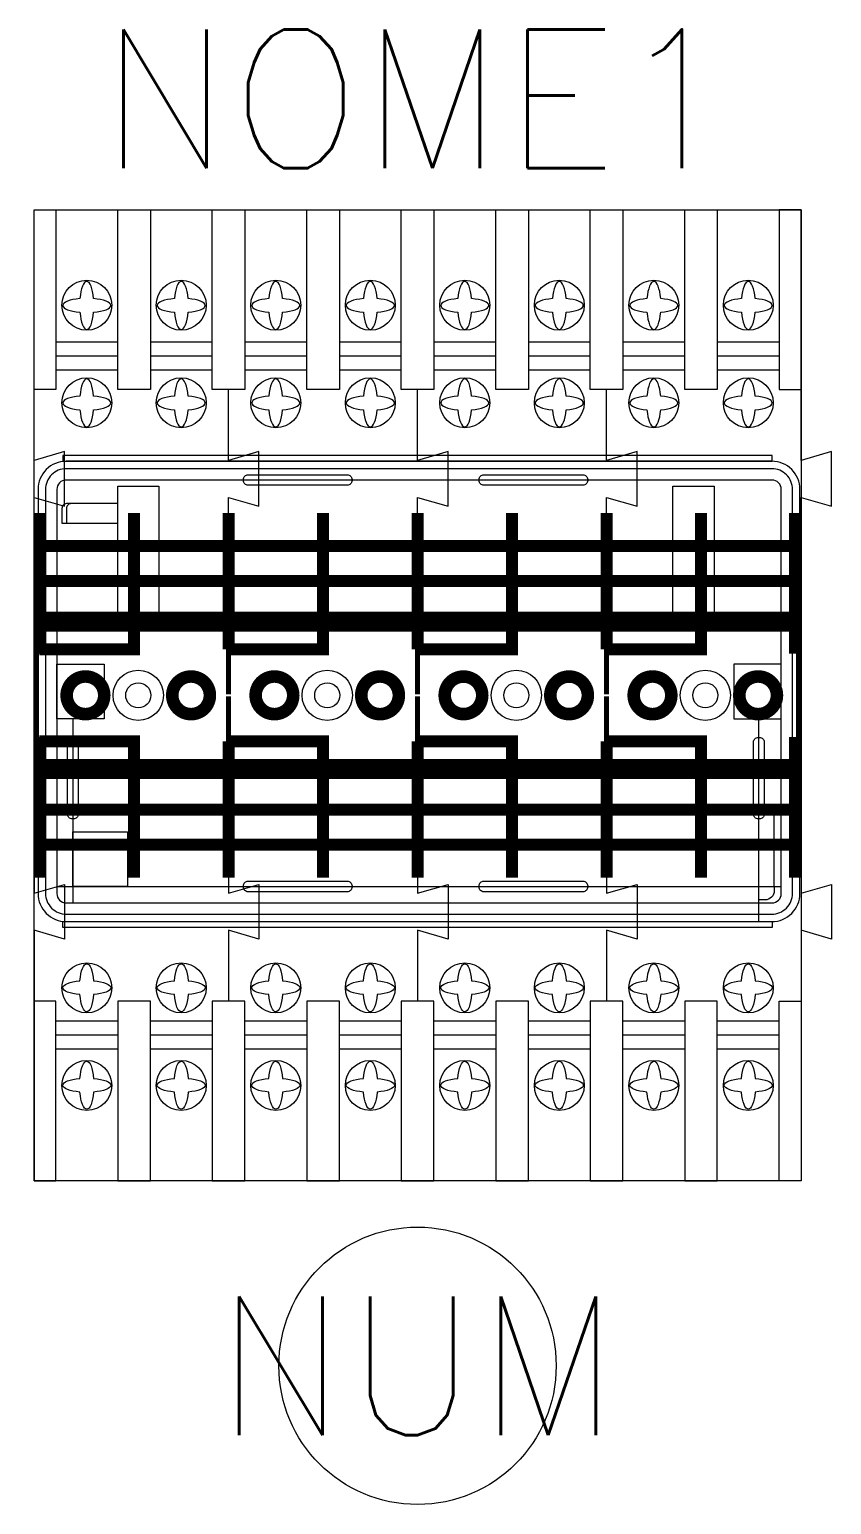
# Model space of a CAD drawing. Header units: millimetres. Extents: x 0 to 8.6, y -8.8 to 7.2.
import ezdxf
from ezdxf.enums import TextEntityAlignment as Align

# ---------------------------------------------------------------- set-up
doc = ezdxf.new("R2010")
doc.units = ezdxf.units.MM
doc.styles.add('Romans', font='romans.shx')

# ---------------------------------------------------------------- blocks, each defined once
blk = doc.blocks.new('A$C22BE38A4')
for p, q in [((-78.68, -2.96), (-78.68, -22.86)), ((-4.44, -24.89), (-4.44, -2.96)), ((-2.78, -21.09), (-2.78, -13.08)), ((-80.41, -21.09), (-2.02, -21.09))]:
    blk.add_line(p, q)
for points in [[(-3.04, 24.89), (-79.4, 24.89, 0.414214), (-82.44, 21.85), (-82.44, -21.85, 0.414214), (-79.4, -24.89), (-3.04, -24.89, 0.414214), (0, -21.85), (0, 21.85, 0.414214)], [(-3.04, 24.08), (-79.4, 24.08, 0.414214), (-81.63, 21.85), (-81.63, -21.85, 0.414214), (-79.4, -24.08), (-3.04, -24.08, 0.414214), (-0.81, -21.85), (-0.81, 21.85, 0.414214)], [(-3.04, 22.86), (-79.4, 22.86, 0.414214), (-80.41, 21.85), (-80.41, -21.85, 0.414214), (-79.4, -22.86), (-3.04, -22.86, 0.414214), (-2.02, -21.85), (-2.02, 21.85, 0.414214)], [(-48.47, 22.93), (-48.47, 22.8, -0.414214), (-48.98, 22.29), (-59.7, 22.29, -0.414214), (-60.21, 22.8), (-60.21, 22.93, -0.414214), (-59.7, 23.44), (-48.98, 23.44, -0.414214)], [(-22.97, 22.93), (-22.97, 22.8, -0.414214), (-23.48, 22.29), (-34.2, 22.29, -0.414214), (-34.71, 22.8), (-34.71, 22.93, -0.414214), (-34.2, 23.44), (-23.48, 23.44, -0.414214)], [(-73.8, 20.31), (-79.36, 20.31, 0.414214), (-79.86, 19.8), (-79.86, 18.2), (-73.8, 18.2)], [(-78.74, -4.97), (-78.61, -4.97, -0.414214), (-78.1, -5.48), (-78.1, -13.28, -0.414214), (-78.61, -13.79), (-78.74, -13.79, -0.414214), (-79.25, -13.28), (-79.25, -5.48, -0.414214)], [(-4.51, -4.97), (-4.38, -4.97, -0.414214), (-3.87, -5.48), (-3.87, -13.28, -0.414214), (-4.38, -13.79), (-4.51, -13.79, -0.414214), (-5.02, -13.28), (-5.02, -5.48, -0.414214)], [(-48.47, -21.02), (-48.47, -21.16, -0.414214), (-48.98, -21.66), (-59.7, -21.66, -0.414214), (-60.21, -21.16), (-60.21, -21.02, -0.414214), (-59.7, -20.51), (-48.98, -20.51, -0.414214)], [(-22.97, -21.02), (-22.97, -21.16, -0.414214), (-23.48, -21.66), (-34.2, -21.66, -0.414214), (-34.71, -21.16), (-34.71, -21.02, -0.414214), (-34.2, -20.51), (-23.48, -20.51, -0.414214)], [(-4.44, -21.09), (-2.78, -21.09), (-2.78, -21.53, -0.414214), (-3.79, -22.54), (-4.44, -22.54)]]:
    blk.add_lwpolyline(points, format="xyb", close=True)
for points in [[(-79.75, 24.89), (-3, 24.89), (-3, 25.51), (-79.75, 25.51)], [(-73.8, 22.19), (-69.36, 22.19), (-69.36, 6.57), (-73.8, 6.57)], [(-13.74, 22.19), (-9.3, 22.19), (-9.3, 6.57), (-13.74, 6.57)], [(-80.41, 2.96), (-75.3, 2.96), (-75.3, -2.96), (-80.41, -2.96)], [(-2.02, 2.96), (-7.14, 2.96), (-7.14, -2.96), (-2.02, -2.96)], [(-78.68, -15.17), (-72.76, -15.17), (-72.76, -21.09), (-78.68, -21.09)], [(-79.75, -24.89), (-3, -24.89), (-3, -25.51), (-79.75, -25.51)]]:
    blk.add_lwpolyline(points, close=True)
blk.add_lwpolyline([(-78.85, 20.31, 0.414214), (-79.36, 19.8), (-79.36, 18.2)], format="xyb")
blk = doc.blocks.new('A$C26FE2200')
for p, q in [((2.36, 90.71), (9.06, 90.71)), ((12.59, 90.71), (19.28, 90.71)), ((22.81, 90.71), (29.51, 90.71)), ((33.04, 90.71), (39.73, 90.71)), ((43.27, 90.71), (49.96, 90.71)), ((53.49, 90.71), (60.19, 90.71)), ((63.72, 90.71), (70.41, 90.71)), ((73.94, 90.71), (80.64, 90.71)), ((2.36, 89.21), (9.06, 89.21)), ((12.59, 89.21), (19.28, 89.21)), ((22.81, 89.21), (29.51, 89.21)), ((33.04, 89.21), (39.73, 89.21)), ((43.27, 89.21), (49.96, 89.21)), ((53.49, 89.21), (60.19, 89.21)), ((63.72, 89.21), (70.41, 89.21)), ((73.94, 89.21), (80.64, 89.21)), ((2.36, 87.71), (9.06, 87.71)), ((12.59, 87.71), (19.28, 87.71)), ((22.81, 87.71), (29.51, 87.71)), ((33.04, 87.71), (39.73, 87.71)), ((43.27, 87.71), (49.96, 87.71)), ((53.49, 87.71), (60.19, 87.71)), ((63.72, 87.71), (70.41, 87.71)), ((73.94, 87.71), (80.64, 87.71)), ((2.36, 17.29), (9.06, 17.29)), ((12.59, 17.29), (19.28, 17.29)), ((22.81, 17.29), (29.51, 17.29)), ((33.04, 17.29), (39.73, 17.29)), ((43.27, 17.29), (49.96, 17.29)), ((53.49, 17.29), (60.19, 17.29)), ((63.72, 17.29), (70.41, 17.29)), ((73.94, 17.29), (80.64, 17.29)), ((2.36, 15.79), (9.06, 15.79)), ((12.59, 15.79), (19.28, 15.79)), ((22.81, 15.79), (29.51, 15.79)), ((33.04, 15.79), (39.73, 15.79)), ((43.27, 15.79), (49.96, 15.79)), ((53.49, 15.79), (60.19, 15.79)), ((63.72, 15.79), (70.41, 15.79)), ((73.94, 15.79), (80.64, 15.79)), ((2.36, 14.29), (9.06, 14.29)), ((12.59, 14.29), (19.28, 14.29)), ((22.81, 14.29), (29.51, 14.29)), ((33.04, 14.29), (39.73, 14.29)), ((43.27, 14.29), (49.96, 14.29)), ((53.49, 14.29), (60.19, 14.29)), ((63.72, 14.29), (70.41, 14.29)), ((73.94, 14.29), (80.64, 14.29))]:
    blk.add_line(p, q)
for points in [[(0, 105), (2.36, 105), (2.36, 85.56), (0, 85.56)], [(0, 105), (83, 105), (83, 0), (0, 0)], [(9.06, 105), (12.59, 105), (12.59, 85.56), (9.06, 85.56)], [(19.28, 105), (22.81, 105), (22.81, 85.56), (19.28, 85.56)], [(29.51, 105), (33.04, 105), (33.04, 85.56), (29.51, 85.56)], [(39.73, 105), (43.27, 105), (43.27, 85.56), (39.73, 85.56)], [(49.96, 105), (53.49, 105), (53.49, 85.56), (49.96, 85.56)], [(60.19, 105), (63.72, 105), (63.72, 85.56), (60.19, 85.56)], [(70.41, 105), (73.94, 105), (73.94, 85.56), (70.41, 85.56)], [(83, 105), (80.64, 105), (80.64, 85.56), (83, 85.56)], [(0, 0), (2.36, 0), (2.36, 19.44), (0, 19.44)], [(9.06, 0), (12.59, 0), (12.59, 19.44), (9.06, 19.44)], [(19.28, 0), (22.81, 0), (22.81, 19.44), (19.28, 19.44)], [(29.51, 0), (33.04, 0), (33.04, 19.44), (29.51, 19.44)], [(39.73, 0), (43.27, 0), (43.27, 19.44), (39.73, 19.44)], [(49.96, 0), (53.49, 0), (53.49, 19.44), (49.96, 19.44)], [(60.19, 0), (63.72, 0), (63.72, 19.44), (60.19, 19.44)], [(70.41, 0), (73.94, 0), (73.94, 19.44), (70.41, 19.44)], [(83, 0), (80.64, 0), (80.64, 19.44), (83, 19.44)]]:
    blk.add_lwpolyline(points, close=True)
for points in [[(83, 77.91), (83, 105), (80.64, 105)], [(0, 72.22), (0, 73.91), (3.3, 72.97), (3.3, 78.85), (0, 77.91), (0, 85.56)], [(21.05, 72.22), (21.05, 73.91), (24.34, 72.97), (24.34, 78.85), (21.05, 77.91), (21.05, 85.56)], [(41.5, 72.22), (41.5, 73.91), (44.8, 72.97), (44.8, 78.85), (41.5, 77.91), (41.5, 85.56)], [(61.95, 72.22), (61.95, 73.91), (65.25, 72.97), (65.25, 78.85), (61.95, 77.91), (61.95, 85.56)], [(83, 72.22), (83, 73.91), (86.3, 72.97), (86.3, 78.85), (83, 77.91), (83, 85.56)], [(0, 32.78), (0, 31.09), (3.3, 32.03), (3.3, 26.15), (0, 27.09), (0, 19.44)], [(21.05, 32.78), (21.05, 31.09), (24.34, 32.03), (24.34, 26.15), (21.05, 27.09), (21.05, 19.44)], [(41.5, 32.78), (41.5, 31.09), (44.8, 32.03), (44.8, 26.15), (41.5, 27.09), (41.5, 19.44)], [(61.95, 32.78), (61.95, 31.09), (65.25, 32.03), (65.25, 26.15), (61.95, 27.09), (61.95, 19.44)], [(83, 32.78), (83, 31.09), (86.3, 32.03), (86.3, 26.15), (83, 27.09), (83, 19.44)], [(83, 27.09), (83, 0), (80.64, 0)]]:
    blk.add_lwpolyline(points)
for points, const_width in [([(10.82, 72.22), (10.82, 57.48), (0.59, 57.48)], 1.3), ([(0.66, 72.22), (0.66, 56.99)], 1.3), ([(31.27, 72.22), (31.27, 57.48), (21.05, 57.48)], 1.3), ([(51.73, 72.22), (51.73, 57.48), (41.5, 57.48)], 1.3), ([(72.18, 72.22), (72.18, 57.48), (61.95, 57.48)], 1.3), ([(82.34, 72.22), (82.34, 56.99)], 1.3), ([(0.59, 68.66), (10.75, 68.66)], 1.3), ([(10.82, 68.66), (20.98, 68.66)], 1.3), ([(21.05, 68.66), (31.21, 68.66)], 1.3), ([(31.27, 68.66), (41.43, 68.66)], 1.3), ([(41.5, 68.66), (51.66, 68.66)], 1.3), ([(51.73, 68.66), (61.89, 68.66)], 1.3), ([(61.95, 68.66), (72.11, 68.66)], 1.3), ([(72.18, 68.66), (82.34, 68.66)], 1.3), ([(0.59, 64.85), (10.75, 64.85)], 1.3), ([(10.82, 64.85), (20.98, 64.85)], 1.3), ([(21.05, 64.85), (31.21, 64.85)], 1.3), ([(31.27, 64.85), (41.43, 64.85)], 1.3), ([(41.5, 64.85), (51.66, 64.85)], 1.3), ([(51.73, 64.85), (61.89, 64.85)], 1.3), ([(61.95, 64.85), (72.11, 64.85)], 1.3), ([(72.18, 64.85), (82.34, 64.85)], 1.3), ([(0.59, 60.48), (10.75, 60.48)], 2.17), ([(10.82, 60.48), (20.98, 60.48)], 2.17), ([(21.05, 60.48), (31.21, 60.48)], 2.17), ([(31.27, 60.48), (41.43, 60.48)], 2.17), ([(41.5, 60.48), (51.66, 60.48)], 2.17), ([(51.73, 60.48), (61.89, 60.48)], 2.17), ([(61.95, 60.48), (72.11, 60.48)], 2.17), ([(72.18, 60.48), (82.34, 60.48)], 2.17), ([(0.27, 56.99), (0.27, 52.5)], 0.542), ([(82.73, 56.99), (82.73, 52.5)], 0.542), ([(0.27, 48.01), (0.27, 52.5)], 0.542), ([(82.73, 48.01), (82.73, 52.5)], 0.542), ([(10.82, 32.78), (10.82, 47.52), (0.59, 47.52)], 1.3), ([(0.66, 32.78), (0.66, 48.01)], 1.3), ([(31.27, 32.78), (31.27, 47.52), (21.05, 47.52)], 1.3), ([(51.73, 32.78), (51.73, 47.52), (41.5, 47.52)], 1.3), ([(72.18, 32.78), (72.18, 47.52), (61.95, 47.52)], 1.3), ([(82.34, 32.78), (82.34, 48.01)], 1.3), ([(0.59, 44.52), (10.75, 44.52)], 2.17), ([(10.82, 44.52), (20.98, 44.52)], 2.17), ([(21.05, 44.52), (31.21, 44.52)], 2.17), ([(31.27, 44.52), (41.43, 44.52)], 2.17), ([(41.5, 44.52), (51.66, 44.52)], 2.17), ([(51.73, 44.52), (61.89, 44.52)], 2.17), ([(61.95, 44.52), (72.11, 44.52)], 2.17), ([(72.18, 44.52), (82.34, 44.52)], 2.17), ([(0.59, 40.15), (10.75, 40.15)], 1.3), ([(10.82, 40.15), (20.98, 40.15)], 1.3), ([(21.05, 40.15), (31.21, 40.15)], 1.3), ([(31.27, 40.15), (41.43, 40.15)], 1.3), ([(41.5, 40.15), (51.66, 40.15)], 1.3), ([(51.73, 40.15), (61.89, 40.15)], 1.3), ([(61.95, 40.15), (72.11, 40.15)], 1.3), ([(72.18, 40.15), (82.34, 40.15)], 1.3), ([(0.59, 36.34), (10.75, 36.34)], 1.3), ([(10.82, 36.34), (20.98, 36.34)], 1.3), ([(21.05, 36.34), (31.21, 36.34)], 1.3), ([(31.27, 36.34), (41.43, 36.34)], 1.3), ([(41.5, 36.34), (51.66, 36.34)], 1.3), ([(51.73, 36.34), (61.89, 36.34)], 1.3), ([(61.95, 36.34), (72.11, 36.34)], 1.3), ([(72.18, 36.34), (82.34, 36.34)], 1.3)]:
    blk.add_lwpolyline(points, dxfattribs=dict(const_width=const_width))
for points in [[(21.05, 72.22, 1.3, 1.3, 0), (21.05, 57.48, 0.542, 0.542, 0), (21.05, 52.61, 0.542, 0.542, 0)], [(41.5, 72.22, 1.3, 1.3, 0), (41.5, 57.48, 0.542, 0.542, 0), (41.5, 52.61, 0.542, 0.542, 0)], [(61.95, 72.22, 1.3, 1.3, 0), (61.95, 57.48, 0.542, 0.542, 0), (61.95, 52.61, 0.542, 0.542, 0)], [(21.05, 32.78, 1.3, 1.3, 0), (21.05, 47.52, 0.542, 0.542, 0), (21.05, 52.39, 0.542, 0.542, 0)], [(41.5, 32.78, 1.3, 1.3, 0), (41.5, 47.52, 0.542, 0.542, 0), (41.5, 52.39, 0.542, 0.542, 0)], [(61.95, 32.78, 1.3, 1.3, 0), (61.95, 47.52, 0.542, 0.542, 0), (61.95, 52.39, 0.542, 0.542, 0)]]:
    blk.add_lwpolyline(points, format="xyseb")
at = {"const_width": 1.36}
for points in [[(7.6, 52.5, -1), (3.53, 52.5, -1)], [(14.96, 52.5, 1), (19.03, 52.5, 1)], [(28.05, 52.5, -1), (23.98, 52.5, -1)], [(35.41, 52.5, 1), (39.48, 52.5, 1)], [(48.5, 52.5, -1), (44.44, 52.5, -1)], [(55.87, 52.5, 1), (59.93, 52.5, 1)], [(68.96, 52.5, -1), (64.89, 52.5, -1)], [(76.32, 52.5, 1), (80.39, 52.5, 1)]]:
    blk.add_lwpolyline(points, format="xyb", close=True, dxfattribs=at)
for centre, radius in [((5.71, 94.68), 2.7), ((15.93, 94.68), 2.7), ((26.16, 94.68), 2.7), ((36.39, 94.68), 2.7), ((46.61, 94.68), 2.7), ((56.84, 94.68), 2.7), ((67.07, 94.68), 2.7), ((77.29, 94.68), 2.7), ((5.71, 84.14), 2.7), ((15.93, 84.14), 2.7), ((26.16, 84.14), 2.7), ((36.39, 84.14), 2.7), ((46.61, 84.14), 2.7), ((56.84, 84.14), 2.7), ((67.07, 84.14), 2.7), ((77.29, 84.14), 2.7), ((11.28, 52.5), 2.72), ((31.73, 52.5), 2.72), ((52.19, 52.5), 2.72), ((72.64, 52.5), 2.72), ((11.28, 52.5), 1.36), ((31.73, 52.5), 1.36), ((52.19, 52.5), 1.36), ((72.64, 52.5), 1.36), ((5.71, 20.86), 2.7), ((15.93, 20.86), 2.7), ((26.16, 20.86), 2.7), ((36.39, 20.86), 2.7), ((46.61, 20.86), 2.7), ((56.84, 20.86), 2.7), ((67.07, 20.86), 2.7), ((77.29, 20.86), 2.7), ((5.71, 10.32), 2.7), ((15.93, 10.32), 2.7), ((26.16, 10.32), 2.7), ((36.39, 10.32), 2.7), ((46.61, 10.32), 2.7), ((56.84, 10.32), 2.7), ((67.07, 10.32), 2.7), ((77.29, 10.32), 2.7)]:
    blk.add_circle(centre, radius)
for centre, major_axis, start_param, end_param in [((5.71, 94.66), (0, 2.6), -1.281045, 1.281045), ((15.93, 94.66), (0, 2.6), -1.281045, 1.281045), ((26.16, 94.66), (0, 2.6), -1.281045, 1.281045), ((36.39, 94.66), (0, 2.6), -1.281045, 1.281045), ((46.61, 94.66), (0, 2.6), -1.281045, 1.281045), ((56.84, 94.66), (0, 2.6), -1.281045, 1.281045), ((67.07, 94.66), (0, 2.6), -1.281045, 1.281045), ((77.29, 94.66), (0, 2.6), -1.281045, 1.281045), ((5.71, 94.66), (2.6, 0), 1.860548, 4.422637), ((5.71, 94.66), (-2.6, 0), 1.860548, 4.422637), ((15.93, 94.66), (2.6, 0), 1.860548, 4.422637), ((15.93, 94.66), (-2.6, 0), 1.860548, 4.422637), ((26.16, 94.66), (2.6, 0), 1.860548, 4.422637), ((26.16, 94.66), (-2.6, 0), 1.860548, 4.422637), ((36.39, 94.66), (-2.6, 0), -1.281045, 1.281045), ((36.39, 94.66), (2.6, 0), -1.281045, 1.281045), ((46.61, 94.66), (-2.6, 0), -1.281045, 1.281045), ((46.61, 94.66), (2.6, 0), -1.281045, 1.281045), ((56.84, 94.66), (2.6, 0), 1.860548, 4.422637), ((56.84, 94.66), (2.6, 0), -1.281045, 1.281045), ((67.07, 94.66), (2.6, 0), 1.860548, 4.422637), ((67.07, 94.66), (2.6, 0), -1.281045, 1.281045), ((77.29, 94.66), (2.6, 0), 1.860548, 4.422637), ((77.29, 94.66), (2.6, 0), -1.281045, 1.281045), ((5.71, 94.66), (0, 2.6), 1.860548, 4.422637), ((15.93, 94.66), (0, 2.6), 1.860548, 4.422637), ((26.16, 94.66), (0, 2.6), 1.860548, 4.422637), ((36.39, 94.66), (0, 2.6), 1.860548, 4.422637), ((46.61, 94.66), (0, 2.6), 1.860548, 4.422637), ((56.84, 94.66), (0, 2.6), 1.860548, 4.422637), ((67.07, 94.66), (0, 2.6), 1.860548, 4.422637), ((77.29, 94.66), (0, 2.6), 1.860548, 4.422637), ((5.71, 84.12), (0, 2.6), -1.281045, 1.281045), ((15.93, 84.12), (0, 2.6), -1.281045, 1.281045), ((26.16, 84.12), (0, 2.6), -1.281045, 1.281045), ((36.39, 84.12), (0, 2.6), -1.281045, 1.281045), ((46.61, 84.12), (0, 2.6), -1.281045, 1.281045), ((56.84, 84.12), (0, 2.6), -1.281045, 1.281045), ((67.07, 84.12), (0, 2.6), -1.281045, 1.281045), ((77.29, 84.12), (0, 2.6), -1.281045, 1.281045), ((5.71, 84.12), (2.6, 0), 1.860548, 4.422637), ((5.71, 84.12), (-2.6, 0), 1.860548, 4.422637), ((15.93, 84.12), (2.6, 0), 1.860548, 4.422637), ((15.93, 84.12), (-2.6, 0), 1.860548, 4.422637), ((26.16, 84.12), (2.6, 0), 1.860548, 4.422637), ((26.16, 84.12), (-2.6, 0), 1.860548, 4.422637), ((36.39, 84.12), (-2.6, 0), -1.281045, 1.281045), ((36.39, 84.12), (2.6, 0), -1.281045, 1.281045), ((46.61, 84.12), (-2.6, 0), -1.281045, 1.281045), ((46.61, 84.12), (2.6, 0), -1.281045, 1.281045), ((56.84, 84.12), (2.6, 0), 1.860548, 4.422637), ((56.84, 84.12), (2.6, 0), -1.281045, 1.281045), ((67.07, 84.12), (2.6, 0), 1.860548, 4.422637), ((67.07, 84.12), (2.6, 0), -1.281045, 1.281045), ((77.29, 84.12), (2.6, 0), 1.860548, 4.422637), ((77.29, 84.12), (2.6, 0), -1.281045, 1.281045), ((5.71, 84.12), (0, 2.6), 1.860548, 4.422637), ((15.93, 84.12), (0, 2.6), 1.860548, 4.422637), ((26.16, 84.12), (0, 2.6), 1.860548, 4.422637), ((36.39, 84.12), (0, 2.6), 1.860548, 4.422637), ((46.61, 84.12), (0, 2.6), 1.860548, 4.422637), ((56.84, 84.12), (0, 2.6), 1.860548, 4.422637), ((67.07, 84.12), (0, 2.6), 1.860548, 4.422637), ((77.29, 84.12), (0, 2.6), 1.860548, 4.422637)]:
    blk.add_ellipse(centre, major_axis=major_axis, ratio=0.298142, start_param=start_param, end_param=end_param)
at = {"extrusion": (0, 0, -1)}
for centre, major_axis, start_param, end_param in [((5.71, 20.88), (0, 2.6), -1.281045, 1.281045), ((15.93, 20.88), (0, 2.6), -1.281045, 1.281045), ((26.16, 20.88), (0, 2.6), -1.281045, 1.281045), ((36.39, 20.88), (0, 2.6), -1.281045, 1.281045), ((46.61, 20.88), (0, 2.6), -1.281045, 1.281045), ((56.84, 20.88), (0, 2.6), -1.281045, 1.281045), ((67.07, 20.88), (0, 2.6), -1.281045, 1.281045), ((77.29, 20.88), (0, 2.6), -1.281045, 1.281045), ((5.71, 20.88), (-2.6, 0), -1.281045, 1.281045), ((5.71, 20.88), (-2.6, 0), 1.860548, 4.422637), ((15.93, 20.88), (-2.6, 0), -1.281045, 1.281045), ((15.93, 20.88), (-2.6, 0), 1.860548, 4.422637), ((26.16, 20.88), (-2.6, 0), -1.281045, 1.281045), ((26.16, 20.88), (-2.6, 0), 1.860548, 4.422637), ((36.39, 20.88), (2.6, 0), 1.860548, 4.422637), ((36.39, 20.88), (-2.6, 0), 1.860548, 4.422637), ((46.61, 20.88), (2.6, 0), 1.860548, 4.422637), ((46.61, 20.88), (2.6, 0), -1.281045, 1.281045), ((56.84, 20.88), (-2.6, 0), -1.281045, 1.281045), ((56.84, 20.88), (-2.6, 0), 1.860548, 4.422637), ((67.07, 20.88), (-2.6, 0), -1.281045, 1.281045), ((67.07, 20.88), (-2.6, 0), 1.860548, 4.422637), ((77.29, 20.88), (-2.6, 0), -1.281045, 1.281045), ((77.29, 20.88), (-2.6, 0), 1.860548, 4.422637), ((5.71, 20.88), (0, 2.6), 1.860548, 4.422637), ((15.93, 20.88), (0, 2.6), 1.860548, 4.422637), ((26.16, 20.88), (0, 2.6), 1.860548, 4.422637), ((36.39, 20.88), (0, 2.6), 1.860548, 4.422637), ((46.61, 20.88), (0, 2.6), 1.860548, 4.422637), ((56.84, 20.88), (0, 2.6), 1.860548, 4.422637), ((67.07, 20.88), (0, 2.6), 1.860548, 4.422637), ((77.29, 20.88), (0, 2.6), 1.860548, 4.422637), ((5.71, 10.34), (0, 2.6), -1.281045, 1.281045), ((15.93, 10.34), (0, 2.6), -1.281045, 1.281045), ((26.16, 10.34), (0, 2.6), -1.281045, 1.281045), ((36.39, 10.34), (0, 2.6), -1.281045, 1.281045), ((46.61, 10.34), (0, 2.6), -1.281045, 1.281045), ((56.84, 10.34), (0, 2.6), -1.281045, 1.281045), ((67.07, 10.34), (0, 2.6), -1.281045, 1.281045), ((77.29, 10.34), (0, 2.6), -1.281045, 1.281045), ((5.71, 10.34), (-2.6, 0), -1.281045, 1.281045), ((5.71, 10.34), (0, 2.6), 1.860548, 4.422637), ((5.71, 10.34), (-2.6, 0), 1.860548, 4.422637), ((15.93, 10.34), (-2.6, 0), -1.281045, 1.281045), ((15.93, 10.34), (0, 2.6), 1.860548, 4.422637), ((15.93, 10.34), (-2.6, 0), 1.860548, 4.422637), ((26.16, 10.34), (-2.6, 0), -1.281045, 1.281045), ((26.16, 10.34), (0, 2.6), 1.860548, 4.422637), ((26.16, 10.34), (-2.6, 0), 1.860548, 4.422637), ((36.39, 10.34), (2.6, 0), 1.860548, 4.422637), ((36.39, 10.34), (0, 2.6), 1.860548, 4.422637), ((36.39, 10.34), (-2.6, 0), 1.860548, 4.422637), ((46.61, 10.34), (2.6, 0), 1.860548, 4.422637), ((46.61, 10.34), (0, 2.6), 1.860548, 4.422637), ((46.61, 10.34), (2.6, 0), -1.281045, 1.281045), ((56.84, 10.34), (-2.6, 0), -1.281045, 1.281045), ((56.84, 10.34), (0, 2.6), 1.860548, 4.422637), ((56.84, 10.34), (-2.6, 0), 1.860548, 4.422637), ((67.07, 10.34), (-2.6, 0), -1.281045, 1.281045), ((67.07, 10.34), (0, 2.6), 1.860548, 4.422637), ((67.07, 10.34), (-2.6, 0), 1.860548, 4.422637), ((77.29, 10.34), (-2.6, 0), -1.281045, 1.281045), ((77.29, 10.34), (0, 2.6), 1.860548, 4.422637), ((77.29, 10.34), (-2.6, 0), 1.860548, 4.422637)]:
    blk.add_ellipse(centre, major_axis=major_axis, ratio=0.298142, start_param=start_param, end_param=end_param, dxfattribs=at)

msp = doc.modelspace()

# ---------------------------------------------------------------- linework, layer by layer
at = {"ltscale": 10}
msp.add_circle((4.15, -7.25), 1.5, dxfattribs=at)

# ---------------------------------------------------------------- block references
at = {"xscale": 0.1, "yscale": 0.1, "zscale": 0.1}
for name, p in [('A$C26FE2200', (0, -5.25)), ('A$C22BE38A4', (8.288, 0.042))]:
    msp.add_blockref(name, p, dxfattribs=at)

# ---------------------------------------------------------------- texts
at = {"color": 7, "style": 'Romans', "flags": 4}
msp.add_attdef('NOME1', text='NOME1', height=1.5, dxfattribs=at).set_placement((4.15, 5.25), align=Align.BOTTOM_CENTER)
msp.add_attdef('NUM', text='NUM', height=1.5, dxfattribs=at).set_placement((4.15, -7.25), align=Align.MIDDLE_CENTER)

doc.saveas('drawing.dxf')
